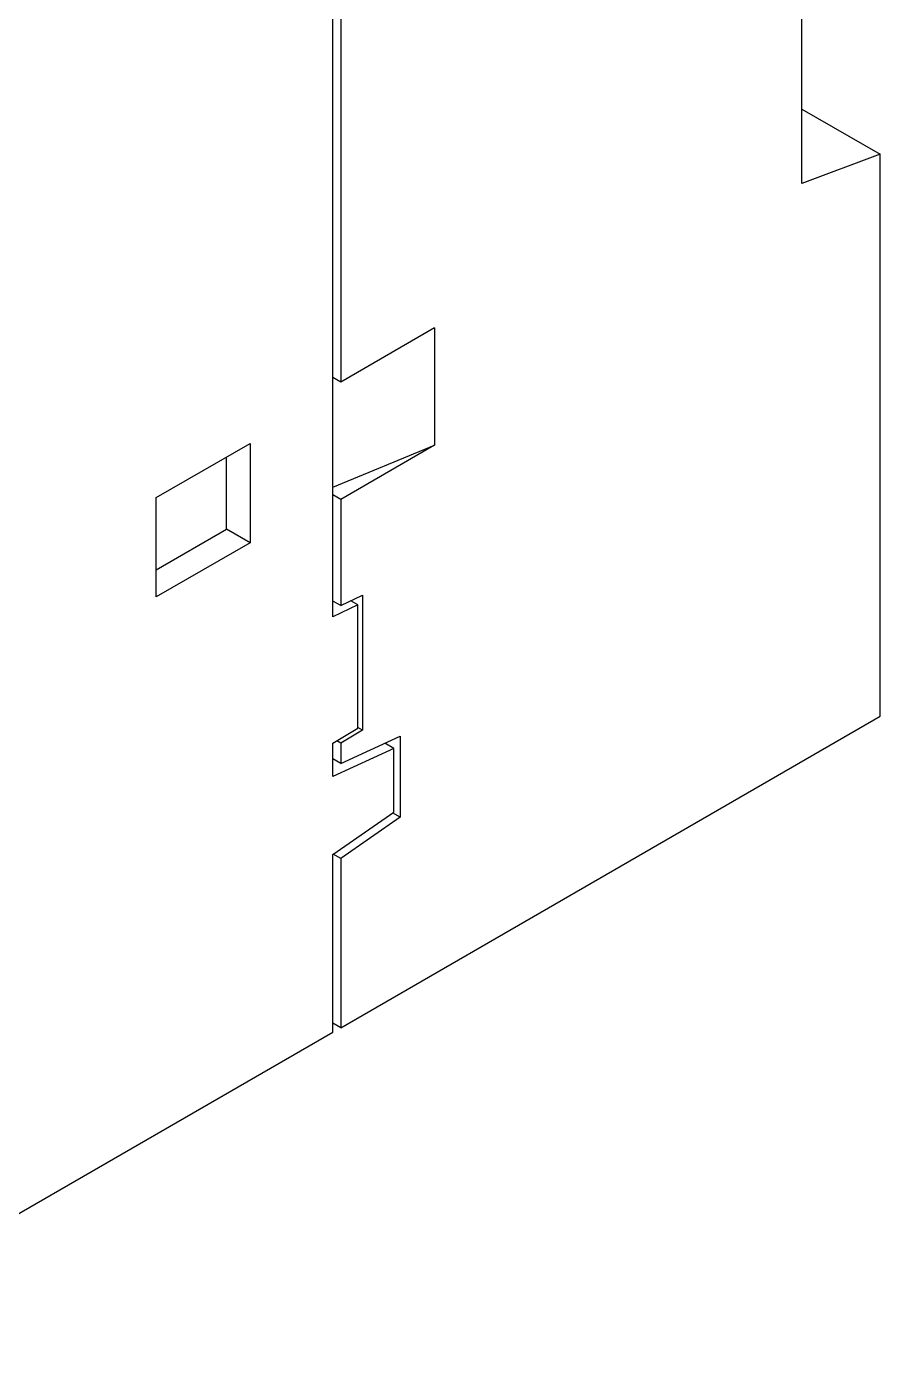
# Model space of a CAD drawing. Header units: inches. Extents: x 67248 to 85686, y -40174 to -31152.
# Drawn here: x 76890.4 to 76936.7, y -34097.9 to -34024.9 of the extents above; entities that cross this region are included whole.
import ezdxf

# ---------------------------------------------------------------- set-up
doc = ezdxf.new("R2010")
doc.units = ezdxf.units.IN
doc.header["$MEASUREMENT"] = 0

# ---------------------------------------------------------------- blocks, each defined once
blk = doc.blocks.new('SCALANCEXB008')
for p, q in [((-3.536, 24.088), (-3.536, 53.157)), ((-24.749, 4.493), (-24.749, 48.587)), ((-24.395, 38.38), (-24.395, 15.108)), ((-3.536, 27.45), (0, 25.409)), ((0, 25.409), (-3.536, 24.088)), ((0, 0), (0, 25.409)), ((-20.153, 17.558), (-24.395, 15.108)), ((-20.153, 17.558), (-20.153, 12.25)), ((-24.395, 15.108), (-24.749, 15.312)), ((-32.739, 9.883), (-28.496, 12.332)), ((-28.496, 12.332), (-28.496, 7.841)), ((-24.749, 10.362), (-20.153, 12.25)), ((-20.153, 12.25), (-24.395, 9.801)), ((-29.557, 8.454), (-29.557, 11.72)), ((-32.739, 5.392), (-32.739, 9.883)), ((-24.395, 9.801), (-24.749, 10.005)), ((-24.395, 9.801), (-24.395, 5.002)), ((-32.739, 6.617), (-29.557, 8.454)), ((-28.496, 7.841), (-29.557, 8.454)), ((-28.496, 7.841), (-32.739, 5.392)), ((-24.395, 5.002), (-24.749, 5.206)), ((-23.617, 5.032), (-24.749, 4.493)), ((-24.395, 5.002), (-23.405, 5.473)), ((-23.617, 5.032), (-23.94, 5.218)), ((-23.617, -0.547), (-23.617, 5.032)), ((-23.405, 5.473), (-23.405, -0.631)), ((-24.395, -14.083), (0, 0)), ((-24.749, -1.222), (-23.617, -0.547)), ((-23.405, -0.631), (-23.617, -0.509)), ((-24.395, -1.223), (-24.575, -1.119)), ((-23.405, -0.631), (-24.395, -1.223)), ((-24.395, -2.137), (-21.708, -0.899)), ((-21.708, -0.899), (-21.708, -4.567)), ((-24.749, -2.731), (-24.749, -1.222)), ((-21.991, -1.461), (-24.749, -2.731)), ((-24.395, -1.223), (-24.395, -2.137)), ((-21.991, -1.461), (-22.406, -1.221)), ((-21.991, -4.333), (-21.991, -1.461)), ((-24.395, -2.137), (-24.749, -1.933)), ((-24.749, -6.246), (-21.991, -4.333)), ((-21.708, -4.567), (-24.395, -6.432)), ((-21.708, -4.567), (-22.047, -4.372)), ((-24.749, -14.287), (-24.749, -6.246)), ((-24.395, -6.432), (-24.734, -6.236)), ((-24.395, -6.432), (-24.395, -14.083)), ((-24.395, -14.083), (-24.749, -13.879)), ((-60.104, -34.697), (-24.749, -14.287))]:
    blk.add_line(p, q)

msp = doc.modelspace()

# ---------------------------------------------------------------- block references
at = {"xscale": 1.2, "yscale": 1.2, "zscale": 1.2}
msp.add_blockref('SCALANCEXB008', (76936.733, -34062.316), dxfattribs=at)

doc.saveas('drawing.dxf')
